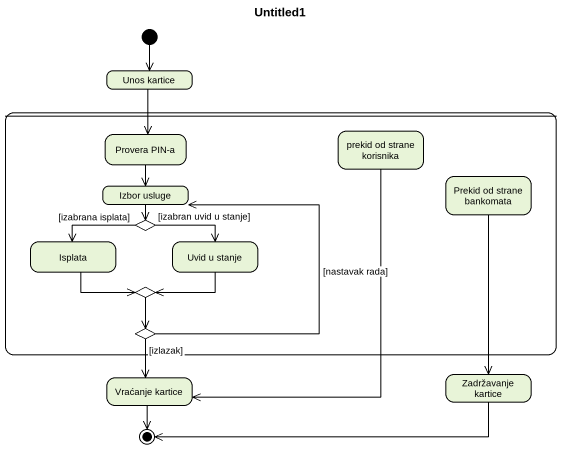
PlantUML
@startuml
title Untitled1
hide empty description
state "Unos kartice" as Unos_kartice
state " " as state1 {
  state "prekid od strane korisnika" as prekid_od_strane_korisnika
  state "Provera PIN-a" as Provera_PIN_a
  state "Izbor usluge" as Izbor_usluge
  state "Prekid od strane bankomata" as Prekid_od_strane_bankomata
  state Isplata
  state choice1 <<choice>>
  state "Uvid u stanje" as Uvid_u_stanje
  state choice2 <<choice>>
  state choice3 <<choice>>
}
state "Vraćanje kartice" as Vraćanje_kartice
state "Zadržavanje kartice" as Zadržavanje_kartice
[*] --> Unos_kartice
Unos_kartice --> Provera_PIN_a
prekid_od_strane_korisnika --> Vraćanje_kartice
Provera_PIN_a --> Izbor_usluge
Izbor_usluge --> choice1
Prekid_od_strane_bankomata --> Zadržavanje_kartice
Isplata -right-> choice2
choice1 -left-> Isplata : [izabrana isplata]
choice1 -right-> Uvid_u_stanje : [izabran uvid u stanje]
Uvid_u_stanje -left-> choice2
choice2 --> choice3
choice3 -up-> Izbor_usluge : [nastavak rada]
choice3 --> Vraćanje_kartice : [izlazak]
Vraćanje_kartice --> [*]
Zadržavanje_kartice -left-> [*]
@enduml
